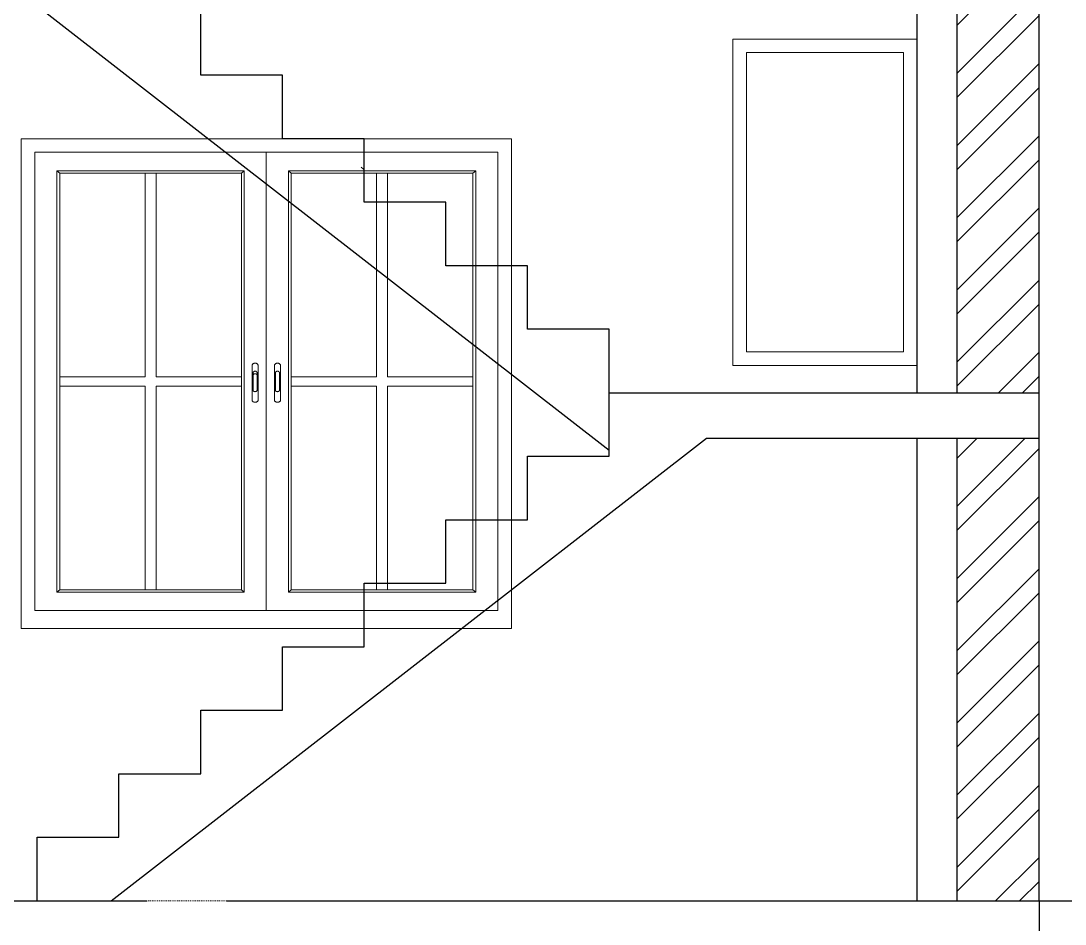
# Model space of a CAD drawing. Header units: inches. Extents: x -10117506 to -5032697, y -6529230 to -3254494.
# Drawn here: x -5044302.8 to -5044187.7, y -3258760.2 to -3258660.7 of the extents above; entities that cross this region are included whole.
import ezdxf

# ---------------------------------------------------------------- set-up
doc = ezdxf.new("R2010")
doc.units = ezdxf.units.IN
doc.header["$LTSCALE"] = 2
doc.header["$MEASUREMENT"] = 0
doc.linetypes.add('ACAD_ISO02W100', pattern=[15, 12, -3])
doc.linetypes.add('CENTER', pattern=[2, 1.25, -0.25, 0.25, -0.25])
doc.layers.get('0').update_dxf_attribs({"linetype": 'CONTINUOUS'})
for name, color, linetype, lineweight in [('Annotate-Bold.w', 187, 'CONTINUOUS', 18), ('HATCH', 60, 'ACAD_ISO02W100', 13), ('window', 4, 'CONTINUOUS', 13)]:
    doc.layers.add(name, color=color, linetype=linetype, lineweight=lineweight)
pattern_1 = [(45, (32189.1557, 644.428), (-3.977475644, 3.977475644), []), (45, (32191.8073, 644.428), (-3.977475644, 3.977475644), [])]

# ---------------------------------------------------------------- blocks, each defined once
blk = doc.blocks.new('dg')
at = {"layer": 'window'}
for p, q in [((-5062436.51, -3264838.85), (-5062436.51, -3264784.85)), ((-5062436.51, -3264784.85), (-5062382.51, -3264784.85)), ((-5062382.51, -3264785.04), (-5062382.51, -3264784.85)), ((-5062382.51, -3264785.04), (-5062382.51, -3264838.85)), ((-5062435.01, -3264836.85), (-5062435.01, -3264786.35)), ((-5062435.01, -3264830.85), (-5062435.01, -3264786.35)), ((-5062435.01, -3264786.35), (-5062384.01, -3264786.35)), ((-5062409.51, -3264786.35), (-5062409.51, -3264836.85)), ((-5062384.01, -3264786.35), (-5062384.01, -3264836.85)), ((-5062411.94, -3264788.38), (-5062432.58, -3264788.38)), ((-5062432.58, -3264788.38), (-5062432.58, -3264834.83)), ((-5062432.27, -3264788.63), (-5062432.58, -3264788.38)), ((-5062412.25, -3264788.63), (-5062411.94, -3264788.38)), ((-5062411.94, -3264834.83), (-5062411.94, -3264788.38)), ((-5062407.08, -3264834.83), (-5062407.08, -3264788.38)), ((-5062407.08, -3264788.38), (-5062386.44, -3264788.38)), ((-5062406.77, -3264788.63), (-5062407.08, -3264788.38)), ((-5062386.75, -3264788.63), (-5062386.44, -3264788.38)), ((-5062386.44, -3264788.38), (-5062386.44, -3264834.83)), ((-5062432.27, -3264788.63), (-5062432.27, -3264834.58)), ((-5062432.27, -3264788.63), (-5062412.25, -3264788.63)), ((-5062422.87, -3264788.63), (-5062422.87, -3264811.1)), ((-5062421.65, -3264788.63), (-5062421.65, -3264811.1)), ((-5062412.25, -3264834.58), (-5062412.25, -3264788.63)), ((-5062406.77, -3264834.58), (-5062406.77, -3264788.63)), ((-5062386.75, -3264788.63), (-5062406.77, -3264788.63)), ((-5062397.37, -3264788.63), (-5062397.37, -3264811.1)), ((-5062396.15, -3264788.63), (-5062396.15, -3264811.1)), ((-5062386.75, -3264788.63), (-5062386.75, -3264834.58)), ((-5062411.07, -3264809.8), (-5062411.08, -3264809.84)), ((-5062411.08, -3264809.84), (-5062411.08, -3264813.66)), ((-5062411.06, -3264809.76), (-5062411.07, -3264809.8)), ((-5062411.04, -3264809.73), (-5062411.06, -3264809.76)), ((-5062411.01, -3264809.69), (-5062411.04, -3264809.73)), ((-5062410.98, -3264809.67), (-5062411.01, -3264809.69)), ((-5062410.94, -3264809.64), (-5062410.98, -3264809.67)), ((-5062410.9, -3264809.62), (-5062410.94, -3264809.64)), ((-5062410.85, -3264809.6), (-5062410.9, -3264809.62)), ((-5062410.8, -3264809.6), (-5062410.85, -3264809.6)), ((-5062410.74, -3264809.59), (-5062410.8, -3264809.6)), ((-5062410.69, -3264809.6), (-5062410.74, -3264809.59)), ((-5062410.64, -3264809.6), (-5062410.69, -3264809.6)), ((-5062410.59, -3264809.62), (-5062410.64, -3264809.6)), ((-5062410.55, -3264809.64), (-5062410.59, -3264809.62)), ((-5062410.51, -3264809.67), (-5062410.55, -3264809.64)), ((-5062410.47, -3264809.69), (-5062410.51, -3264809.67)), ((-5062410.45, -3264809.73), (-5062410.47, -3264809.69)), ((-5062410.43, -3264809.76), (-5062410.45, -3264809.73)), ((-5062410.41, -3264809.8), (-5062410.43, -3264809.76)), ((-5062410.41, -3264809.84), (-5062410.43, -3264809.76)), ((-5062410.41, -3264809.84), (-5062410.41, -3264809.8)), ((-5062410.41, -3264813.66), (-5062410.41, -3264809.84)), ((-5062408.61, -3264809.8), (-5062408.59, -3264809.76)), ((-5062408.61, -3264809.84), (-5062408.59, -3264809.76)), ((-5062408.61, -3264809.84), (-5062408.61, -3264809.8)), ((-5062408.61, -3264813.66), (-5062408.61, -3264809.84)), ((-5062408.59, -3264809.76), (-5062408.57, -3264809.73)), ((-5062408.57, -3264809.73), (-5062408.55, -3264809.69)), ((-5062408.51, -3264809.67), (-5062408.55, -3264809.69)), ((-5062408.47, -3264809.64), (-5062408.51, -3264809.67)), ((-5062408.47, -3264809.64), (-5062408.43, -3264809.62)), ((-5062408.38, -3264809.6), (-5062408.43, -3264809.62)), ((-5062408.33, -3264809.6), (-5062408.38, -3264809.6)), ((-5062408.28, -3264809.59), (-5062408.33, -3264809.6)), ((-5062408.22, -3264809.6), (-5062408.28, -3264809.59)), ((-5062408.22, -3264809.6), (-5062408.17, -3264809.6)), ((-5062408.17, -3264809.6), (-5062408.12, -3264809.62)), ((-5062408.12, -3264809.62), (-5062408.08, -3264809.64)), ((-5062408.08, -3264809.64), (-5062408.04, -3264809.67)), ((-5062408.04, -3264809.67), (-5062408.01, -3264809.69)), ((-5062407.98, -3264809.73), (-5062408.01, -3264809.69)), ((-5062407.96, -3264809.76), (-5062407.98, -3264809.73)), ((-5062407.95, -3264809.8), (-5062407.96, -3264809.76)), ((-5062407.95, -3264809.8), (-5062407.94, -3264809.84)), ((-5062407.94, -3264809.84), (-5062407.94, -3264813.66)), ((-5062422.87, -3264811.1), (-5062432.27, -3264811.1)), ((-5062412.25, -3264811.1), (-5062421.65, -3264811.1)), ((-5062410.97, -3264810.62), (-5062410.96, -3264810.6)), ((-5062410.97, -3264810.65), (-5062410.97, -3264810.62)), ((-5062410.97, -3264810.93), (-5062410.97, -3264810.65)), ((-5062410.97, -3264810.9), (-5062410.96, -3264810.88)), ((-5062410.97, -3264810.93), (-5062410.97, -3264810.9)), ((-5062410.97, -3264812.57), (-5062410.97, -3264810.93)), ((-5062410.96, -3264810.6), (-5062410.94, -3264810.57)), ((-5062410.96, -3264810.88), (-5062410.94, -3264810.85)), ((-5062410.94, -3264810.57), (-5062410.93, -3264810.55)), ((-5062410.94, -3264810.85), (-5062410.93, -3264810.83)), ((-5062410.93, -3264810.55), (-5062410.9, -3264810.53)), ((-5062410.93, -3264810.83), (-5062410.9, -3264810.81)), ((-5062410.9, -3264810.53), (-5062410.88, -3264810.51)), ((-5062410.9, -3264810.81), (-5062410.88, -3264810.79)), ((-5062410.88, -3264810.51), (-5062410.85, -3264810.5)), ((-5062410.88, -3264810.79), (-5062410.85, -3264810.78)), ((-5062410.85, -3264810.5), (-5062410.81, -3264810.49)), ((-5062410.85, -3264810.78), (-5062410.81, -3264810.77)), ((-5062410.81, -3264810.49), (-5062410.78, -3264810.48)), ((-5062410.81, -3264810.77), (-5062410.78, -3264810.76)), ((-5062410.78, -3264810.48), (-5062410.74, -3264810.48)), ((-5062410.78, -3264810.76), (-5062410.74, -3264810.76)), ((-5062410.74, -3264810.48), (-5062410.71, -3264810.48)), ((-5062410.74, -3264810.76), (-5062410.71, -3264810.76)), ((-5062410.71, -3264810.48), (-5062410.67, -3264810.49)), ((-5062410.71, -3264810.76), (-5062410.67, -3264810.77)), ((-5062410.67, -3264810.49), (-5062410.64, -3264810.5)), ((-5062410.67, -3264810.77), (-5062410.64, -3264810.78)), ((-5062410.64, -3264810.5), (-5062410.61, -3264810.51)), ((-5062410.64, -3264810.78), (-5062410.61, -3264810.79)), ((-5062410.61, -3264810.51), (-5062410.58, -3264810.53)), ((-5062410.61, -3264810.79), (-5062410.58, -3264810.81)), ((-5062410.58, -3264810.53), (-5062410.56, -3264810.55)), ((-5062410.58, -3264810.81), (-5062410.56, -3264810.83)), ((-5062410.56, -3264810.55), (-5062410.54, -3264810.57)), ((-5062410.56, -3264810.83), (-5062410.54, -3264810.85)), ((-5062410.54, -3264810.57), (-5062410.53, -3264810.6)), ((-5062410.54, -3264810.85), (-5062410.53, -3264810.88)), ((-5062410.53, -3264810.6), (-5062410.52, -3264810.62)), ((-5062410.53, -3264810.88), (-5062410.52, -3264810.9)), ((-5062410.52, -3264810.62), (-5062410.52, -3264810.65)), ((-5062410.52, -3264812.57), (-5062410.52, -3264810.65)), ((-5062410.52, -3264810.9), (-5062410.52, -3264810.93)), ((-5062408.49, -3264810.6), (-5062408.5, -3264810.62)), ((-5062408.5, -3264810.62), (-5062408.5, -3264810.65)), ((-5062408.5, -3264810.65), (-5062408.5, -3264812.57)), ((-5062408.48, -3264810.57), (-5062408.49, -3264810.6)), ((-5062408.46, -3264810.55), (-5062408.48, -3264810.57)), ((-5062408.44, -3264810.53), (-5062408.46, -3264810.55)), ((-5062408.41, -3264810.51), (-5062408.44, -3264810.53)), ((-5062408.38, -3264810.5), (-5062408.41, -3264810.51)), ((-5062408.35, -3264810.49), (-5062408.38, -3264810.5)), ((-5062408.31, -3264810.48), (-5062408.35, -3264810.49)), ((-5062408.28, -3264810.48), (-5062408.31, -3264810.48)), ((-5062408.24, -3264810.48), (-5062408.28, -3264810.48)), ((-5062408.21, -3264810.49), (-5062408.24, -3264810.48)), ((-5062408.17, -3264810.5), (-5062408.21, -3264810.49)), ((-5062408.14, -3264810.51), (-5062408.17, -3264810.5)), ((-5062408.12, -3264810.53), (-5062408.14, -3264810.51)), ((-5062408.09, -3264810.55), (-5062408.12, -3264810.53)), ((-5062408.08, -3264810.57), (-5062408.09, -3264810.55)), ((-5062408.06, -3264810.6), (-5062408.08, -3264810.57)), ((-5062408.05, -3264810.62), (-5062408.06, -3264810.6)), ((-5062408.05, -3264810.65), (-5062408.05, -3264810.62)), ((-5062408.05, -3264812.57), (-5062408.05, -3264810.65)), ((-5062406.77, -3264811.1), (-5062397.37, -3264811.1)), ((-5062396.15, -3264811.1), (-5062386.75, -3264811.1)), ((-5062422.87, -3264812.11), (-5062432.27, -3264812.11)), ((-5062422.87, -3264812.11), (-5062422.87, -3264834.58)), ((-5062421.65, -3264812.11), (-5062421.65, -3264834.58)), ((-5062412.25, -3264812.11), (-5062421.65, -3264812.11)), ((-5062410.97, -3264812.57), (-5062410.97, -3264812.6)), ((-5062410.97, -3264812.6), (-5062410.96, -3264812.62)), ((-5062410.96, -3264812.62), (-5062410.94, -3264812.65)), ((-5062410.94, -3264812.65), (-5062410.93, -3264812.67)), ((-5062410.93, -3264812.67), (-5062410.9, -3264812.69)), ((-5062410.58, -3264812.69), (-5062410.56, -3264812.67)), ((-5062410.56, -3264812.67), (-5062410.54, -3264812.65)), ((-5062410.54, -3264812.65), (-5062410.53, -3264812.62)), ((-5062410.53, -3264812.62), (-5062410.52, -3264812.6)), ((-5062410.52, -3264812.6), (-5062410.52, -3264812.57)), ((-5062408.5, -3264812.6), (-5062408.5, -3264812.57)), ((-5062408.49, -3264812.62), (-5062408.5, -3264812.6)), ((-5062408.48, -3264812.65), (-5062408.49, -3264812.62)), ((-5062408.46, -3264812.67), (-5062408.48, -3264812.65)), ((-5062408.44, -3264812.69), (-5062408.46, -3264812.67)), ((-5062408.09, -3264812.67), (-5062408.12, -3264812.69)), ((-5062408.08, -3264812.65), (-5062408.09, -3264812.67)), ((-5062408.06, -3264812.62), (-5062408.08, -3264812.65)), ((-5062408.05, -3264812.6), (-5062408.06, -3264812.62)), ((-5062408.05, -3264812.57), (-5062408.05, -3264812.6)), ((-5062406.77, -3264812.11), (-5062397.37, -3264812.11)), ((-5062397.37, -3264812.11), (-5062397.37, -3264834.58)), ((-5062396.15, -3264812.11), (-5062386.75, -3264812.11)), ((-5062396.15, -3264812.11), (-5062396.15, -3264834.58)), ((-5062411.07, -3264813.7), (-5062411.08, -3264813.66)), ((-5062411.08, -3264813.66), (-5062411.06, -3264813.73)), ((-5062411.07, -3264813.7), (-5062411.06, -3264813.73)), ((-5062411.06, -3264813.73), (-5062411.04, -3264813.77)), ((-5062411.04, -3264813.77), (-5062411.01, -3264813.8)), ((-5062411.01, -3264813.8), (-5062410.98, -3264813.83)), ((-5062410.9, -3264812.69), (-5062410.88, -3264812.7)), ((-5062410.88, -3264812.7), (-5062410.85, -3264812.72)), ((-5062410.85, -3264812.72), (-5062410.81, -3264812.73)), ((-5062410.81, -3264812.73), (-5062410.78, -3264812.73)), ((-5062410.78, -3264812.73), (-5062410.74, -3264812.74)), ((-5062410.74, -3264812.74), (-5062410.71, -3264812.73)), ((-5062410.71, -3264812.73), (-5062410.67, -3264812.73)), ((-5062410.67, -3264812.73), (-5062410.64, -3264812.72)), ((-5062410.64, -3264812.72), (-5062410.61, -3264812.7)), ((-5062410.61, -3264812.7), (-5062410.58, -3264812.69)), ((-5062410.51, -3264813.83), (-5062410.47, -3264813.8)), ((-5062410.47, -3264813.8), (-5062410.45, -3264813.77)), ((-5062410.45, -3264813.77), (-5062410.43, -3264813.73)), ((-5062410.43, -3264813.73), (-5062410.41, -3264813.7)), ((-5062410.41, -3264813.7), (-5062410.41, -3264813.66)), ((-5062408.61, -3264813.7), (-5062408.61, -3264813.66)), ((-5062408.59, -3264813.73), (-5062408.61, -3264813.7)), ((-5062408.59, -3264813.73), (-5062408.57, -3264813.77)), ((-5062408.57, -3264813.77), (-5062408.55, -3264813.8)), ((-5062408.55, -3264813.8), (-5062408.51, -3264813.83)), ((-5062408.41, -3264812.7), (-5062408.44, -3264812.69)), ((-5062408.38, -3264812.72), (-5062408.41, -3264812.7)), ((-5062408.35, -3264812.73), (-5062408.38, -3264812.72)), ((-5062408.31, -3264812.73), (-5062408.35, -3264812.73)), ((-5062408.28, -3264812.74), (-5062408.31, -3264812.73)), ((-5062408.24, -3264812.73), (-5062408.28, -3264812.74)), ((-5062408.21, -3264812.73), (-5062408.24, -3264812.73)), ((-5062408.17, -3264812.72), (-5062408.21, -3264812.73)), ((-5062408.14, -3264812.7), (-5062408.17, -3264812.72)), ((-5062408.12, -3264812.69), (-5062408.14, -3264812.7)), ((-5062408.04, -3264813.83), (-5062408.01, -3264813.8)), ((-5062408.01, -3264813.8), (-5062407.98, -3264813.77)), ((-5062407.96, -3264813.73), (-5062407.98, -3264813.77)), ((-5062407.94, -3264813.66), (-5062407.96, -3264813.73)), ((-5062407.95, -3264813.7), (-5062407.96, -3264813.73)), ((-5062407.95, -3264813.7), (-5062407.94, -3264813.66)), ((-5062410.98, -3264813.83), (-5062410.94, -3264813.86)), ((-5062410.94, -3264813.86), (-5062410.9, -3264813.88)), ((-5062410.9, -3264813.88), (-5062410.85, -3264813.89)), ((-5062410.85, -3264813.89), (-5062410.8, -3264813.9)), ((-5062410.8, -3264813.9), (-5062410.74, -3264813.9)), ((-5062410.74, -3264813.9), (-5062410.69, -3264813.9)), ((-5062410.69, -3264813.9), (-5062410.64, -3264813.89)), ((-5062410.64, -3264813.89), (-5062410.59, -3264813.88)), ((-5062410.59, -3264813.88), (-5062410.55, -3264813.86)), ((-5062410.55, -3264813.86), (-5062410.51, -3264813.83)), ((-5062408.47, -3264813.86), (-5062408.51, -3264813.83)), ((-5062408.43, -3264813.88), (-5062408.47, -3264813.86)), ((-5062408.43, -3264813.88), (-5062408.38, -3264813.89)), ((-5062408.33, -3264813.9), (-5062408.38, -3264813.89)), ((-5062408.28, -3264813.9), (-5062408.33, -3264813.9)), ((-5062408.28, -3264813.9), (-5062408.22, -3264813.9)), ((-5062408.22, -3264813.9), (-5062408.17, -3264813.89)), ((-5062408.12, -3264813.88), (-5062408.17, -3264813.89)), ((-5062408.08, -3264813.86), (-5062408.12, -3264813.88)), ((-5062408.08, -3264813.86), (-5062408.04, -3264813.83)), ((-5062436.51, -3264838.85), (-5062436.51, -3264832.85)), ((-5062432.58, -3264832.85), (-5062432.58, -3264834.83)), ((-5062432.27, -3264832.85), (-5062432.27, -3264834.58)), ((-5062422.87, -3264832.85), (-5062422.87, -3264834.58)), ((-5062421.65, -3264832.85), (-5062421.65, -3264834.58)), ((-5062412.25, -3264834.58), (-5062412.25, -3264832.85)), ((-5062411.94, -3264834.83), (-5062411.94, -3264832.85)), ((-5062409.51, -3264832.85), (-5062409.51, -3264836.85)), ((-5062407.08, -3264834.83), (-5062407.08, -3264832.85)), ((-5062406.77, -3264834.58), (-5062406.77, -3264832.85)), ((-5062397.37, -3264832.85), (-5062397.37, -3264834.58)), ((-5062396.15, -3264832.85), (-5062396.15, -3264834.58)), ((-5062386.75, -3264832.85), (-5062386.75, -3264834.58)), ((-5062386.44, -3264832.85), (-5062386.44, -3264834.83)), ((-5062384.01, -3264832.85), (-5062384.01, -3264836.85)), ((-5062432.27, -3264834.58), (-5062432.58, -3264834.83)), ((-5062432.58, -3264834.83), (-5062411.94, -3264834.83)), ((-5062432.27, -3264834.58), (-5062412.25, -3264834.58)), ((-5062411.94, -3264834.83), (-5062412.25, -3264834.58)), ((-5062407.08, -3264834.83), (-5062406.77, -3264834.58)), ((-5062386.44, -3264834.83), (-5062407.08, -3264834.83)), ((-5062386.75, -3264834.58), (-5062406.77, -3264834.58)), ((-5062386.44, -3264834.83), (-5062386.75, -3264834.58)), ((-5062384.01, -3264836.85), (-5062435.01, -3264836.85)), ((-5062436.51, -3264838.85), (-5062382.51, -3264838.85))]:
    blk.add_line(p, q, dxfattribs=at)

msp = doc.modelspace()

# ---------------------------------------------------------------- hatches: boundary and pattern name
at = {"layer": 'HATCH', "ltscale": 0.01}
h = msp.add_hatch(dxfattribs=at)
h.set_pattern_fill('ANSI32', color=256, scale=15, style=0)
h.set_pattern_definition(pattern_1)
h.paths.add_polyline_path([(-5044190.62, -3258659.67), (-5044199.64, -3258659.67), (-5044199.64, -3258701.67), (-5044190.62, -3258701.67)])
h = msp.add_hatch(dxfattribs=at)
h.set_pattern_fill('ANSI32', color=256, scale=15, style=0)
h.set_pattern_definition(pattern_1)
h.paths.add_polyline_path([(-5044190.62, -3258706.67), (-5044199.64, -3258706.67), (-5044199.64, -3258757.67), (-5044190.62, -3258757.67)])

# ---------------------------------------------------------------- linework, layer by layer
at = {"ltscale": 0.5}
for p, q in [((-5044190.62, -3258757.67), (-5044190.62, -3258421.67)), ((-5044204.04, -3258701.67), (-5044204.04, -3258594.67)), ((-5044199.64, -3258701.67), (-5044199.64, -3258594.67)), ((-5044311.49, -3258650.84), (-5044237.99, -3258708)), ((-5044282.99, -3258666.67), (-5044282.99, -3258659.67)), ((-5044273.99, -3258666.67), (-5044282.99, -3258666.67)), ((-5044273.99, -3258673.67), (-5044273.99, -3258666.67)), ((-5044264.99, -3258673.67), (-5044273.99, -3258673.67)), ((-5044264.99, -3258680.67), (-5044264.99, -3258673.67)), ((-5044255.99, -3258680.67), (-5044264.99, -3258680.67)), ((-5044255.99, -3258687.67), (-5044255.99, -3258680.67)), ((-5044246.99, -3258687.67), (-5044255.99, -3258687.67)), ((-5044246.99, -3258694.67), (-5044246.99, -3258687.67)), ((-5044237.99, -3258694.67), (-5044246.99, -3258694.67)), ((-5044237.99, -3258701.67), (-5044237.99, -3258694.67)), ((-5044237.99, -3258701.67), (-5044190.62, -3258701.67)), ((-5044237.99, -3258708.67), (-5044237.99, -3258701.67)), ((-5044237.99, -3258701.67), (-5044190.62, -3258701.67)), ((-5044292.85, -3258757.67), (-5044227.27, -3258706.67)), ((-5044227.27, -3258706.67), (-5044190.62, -3258706.67)), ((-5044204.04, -3258757.67), (-5044204.04, -3258706.67)), ((-5044199.64, -3258757.67), (-5044199.64, -3258706.67)), ((-5044246.99, -3258715.67), (-5044246.99, -3258708.67)), ((-5044246.99, -3258708.67), (-5044237.99, -3258708.67)), ((-5044255.99, -3258722.67), (-5044255.99, -3258715.67)), ((-5044255.99, -3258715.67), (-5044246.99, -3258715.67)), ((-5044264.99, -3258729.67), (-5044264.99, -3258722.67)), ((-5044264.99, -3258722.67), (-5044255.99, -3258722.67)), ((-5044273.99, -3258736.67), (-5044273.99, -3258729.67)), ((-5044273.99, -3258729.67), (-5044264.99, -3258729.67)), ((-5044282.99, -3258743.67), (-5044282.99, -3258736.67)), ((-5044282.99, -3258736.67), (-5044273.99, -3258736.67)), ((-5044291.99, -3258750.67), (-5044291.99, -3258743.67)), ((-5044291.99, -3258743.67), (-5044282.99, -3258743.67)), ((-5044300.99, -3258757.67), (-5044300.99, -3258750.67)), ((-5044300.99, -3258750.67), (-5044291.99, -3258750.67)), ((-5044452.84, -3258757.67), (-5044288.88, -3258757.67)), ((-5044280.16, -3258757.67), (-5044163.81, -3258757.67)), ((-5044190.62, -3258757.67), (-5044160.62, -3258757.67))]:
    msp.add_line(p, q, dxfattribs=at)
msp.add_lwpolyline([(-5044199.62, -3258757.67), (-5044190.62, -3258757.67), (-5044190.62, -3258771.67), (-5044199.62, -3258771.67), (-5044199.62, -3258762.67)], dxfattribs=at)
at = {"layer": 'Annotate-Bold.w', "linetype": 'CENTER', "ltscale": 0.01}
msp.add_line((-5044509.38, -3258757.67), (-5044120.62, -3258757.67), dxfattribs=at)
at = {"layer": 'window'}
for p, q in [((-5044224.36, -3258662.67), (-5044204.04, -3258662.67)), ((-5044224.36, -3258662.67), (-5044224.36, -3258698.67)), ((-5044204.04, -3258662.67), (-5044204.04, -3258698.67)), ((-5044222.86, -3258664.17), (-5044205.54, -3258664.17)), ((-5044222.86, -3258664.17), (-5044222.86, -3258697.17)), ((-5044205.54, -3258664.17), (-5044205.54, -3258697.17)), ((-5044265.05, -3258677.03), (-5044265.3, -3258676.8)), ((-5044205.54, -3258697.17), (-5044222.86, -3258697.17)), ((-5044204.04, -3258698.67), (-5044224.36, -3258698.67))]:
    msp.add_line(p, q, dxfattribs=at)

# ---------------------------------------------------------------- block references
msp.add_blockref('dg', (18133.75, 6111.19))

doc.saveas('drawing.dxf')
